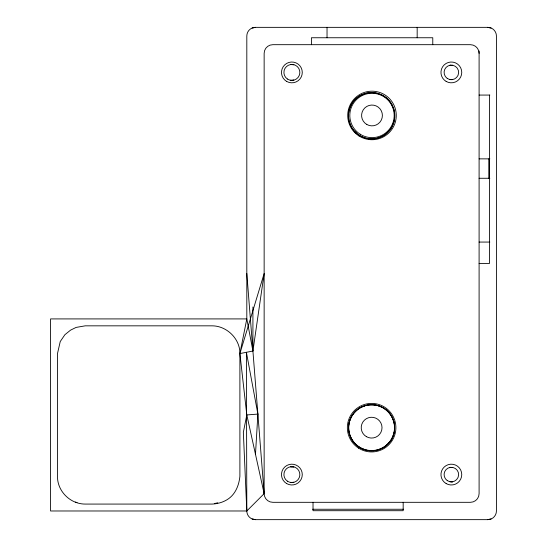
<?xml version="1.0" encoding="UTF-8"?>
<svg xmlns="http://www.w3.org/2000/svg" width="547" height="547" viewBox="0 0 547 547"><rect width="100%" height="100%" fill="white"/><g stroke="black" fill="none" stroke-linecap="round" stroke-linejoin="round"><path stroke-width="0.82" d="M255.476 454.297L257.883 414.079L246.403 352.295L246.813 510.98A8.67 8.67 0 0 0 252.16 518.994L255.476 519.65L487.76 519.65L491.076 518.994A8.67 8.67 0 0 0 496.43 510.98L496.43 36.02A8.67 8.67 0 0 0 491.076 28.006L487.76 27.35L255.476 27.35L252.16 28.006A8.67 8.67 0 0 0 246.813 36.02L246.813 318.915L252.919 351.024L239.894 353.574L239.894 476.341C238.943 485.633 235.231 494.864 226.896 499.821C222.458 502.461 217.309 503.883 212.154 504.074L85.229 504.074C70.378 504.136 57.257 491.281 57.49 476.341L57.49 353.574L60.238 341.547L64.895 334.709L70.529 330.162L76.088 327.421L85.229 325.834L212.154 325.834C226.779 325.855 240.126 338.825 239.894 353.574L246.813 414.947L264.146 493.647A8.67 8.67 0 0 0 272.816 502.317L470.427 502.317A8.67 8.67 0 0 0 479.097 493.647L479.097 50.987M252.919 306.99L252.919 351.024L264.146 273.5L239.894 353.574L246.813 318.915L50.57 318.915L50.57 510.98L246.813 510.98L264.146 493.647L264.146 53.353A8.67 8.67 0 0 1 272.816 44.683L470.427 44.683A8.67 8.67 0 0 1 479.097 53.353M214.561 503.527L217.768 502.796M252.16 28.006L255.476 27.35L253.234 27.644M491.076 518.994L487.76 519.65L490.003 519.356M450.564 65.182L449.518 65.373L452.684 65.257M450.564 467.343L449.518 467.535L452.684 467.418M292.713 80.347L293.807 80.156L290.498 80.272M292.713 482.509L293.807 482.317L290.498 482.433M452.684 79.582L449.518 79.465L452.684 79.582L450.564 79.657M452.684 481.743L449.518 481.627L452.684 481.743L450.564 481.818M290.498 64.567L293.807 64.683L290.498 64.567L292.713 64.491M290.498 466.728L293.807 466.844L290.498 466.728L292.713 466.653M257.883 414.079L246.813 414.947L243.347 432.287L246.813 510.98M479.097 95.069L489.825 95.069M479.097 158.862L489.825 158.862M479.097 178.274L489.825 178.274M479.097 242.068L489.825 242.068M479.097 263.449L489.497 263.449L489.497 95.069M312.597 509.25L403.624 509.25M490.003 27.644L487.76 27.35L491.076 28.006M253.234 519.356L255.476 519.65L252.16 518.994M75.486 502.078L77.018 502.577M356.049 132.88L356.89 133.612A23.692 23.692 51.3 0 0 360.678 136.148L364.945 137.919A23.706 23.699 51 0 0 369.416 138.794L373.833 138.794A23.706 23.699 50.5 0 0 378.305 137.919L382.565 136.148A23.712 23.706 50.2 0 0 386.353 133.612L389.478 130.487A23.712 23.706 50.3 0 0 392.014 126.699L393.778 122.439A23.706 23.699 50.8 0 0 394.661 117.967L394.661 113.544A23.699 23.692 51.2 0 0 393.778 109.079L392.014 104.812A23.692 23.685 51.3 0 0 389.471 101.024L386.346 97.899A23.692 23.685 51.4 0 0 382.565 95.363L378.298 93.592A23.699 23.692 51.7 0 0 373.827 92.716L369.41 92.716A23.712 23.706 52.2 0 0 364.938 93.599L360.671 95.363A23.712 23.706 52.5 0 0 356.89 97.899L353.765 101.024A23.706 23.706 52.3 0 0 351.229 104.812L349.458 109.079A23.706 23.699 51.8 0 0 348.583 113.544L348.583 117.967A23.699 23.692 51.4 0 0 349.458 122.439L351.229 126.706A23.699 23.692 51.3 0 0 353.765 130.487L356.049 132.88L354.435 131.266A23.152 23.152 0 0 1 366.162 93.257A23.152 23.152 0 0 1 394.004 121.673A23.152 23.152 0 0 1 355.762 132.62L354.497 131.328M246.813 273.5L264.146 493.647M488.799 158.862L488.799 178.274M432.773 44.683L432.773 37.75L311.428 37.75L311.428 44.683M417.17 27.35L417.17 37.75M403.173 502.317L403.173 510.707L313.028 510.707L313.028 502.317M327.031 27.35L327.031 37.75M348.576 426.681L348.658 429.976A23.617 23.617 0 0 0 349.533 434.434L351.297 438.687A23.617 23.617 0 0 0 353.827 442.455L356.945 445.573A23.624 23.624 0 0 0 360.712 448.102L364.965 449.86A23.617 23.617 0 0 0 369.416 450.735L373.82 450.735A23.617 23.617 0 0 0 378.278 449.86L382.531 448.102A23.624 23.624 0 0 0 386.298 445.566L389.409 442.455A23.617 23.617 0 0 0 391.946 438.687L393.703 434.434A23.617 23.617 0 0 0 394.578 429.976L394.578 425.573A23.617 23.617 0 0 0 393.703 421.122L391.946 416.869A23.617 23.617 0 0 0 389.409 413.101L386.298 409.983A23.624 23.624 0 0 0 382.531 407.453L378.278 405.696A23.617 23.617 0 0 0 373.82 404.814L369.416 404.814A23.617 23.617 0 0 0 364.965 405.696L360.712 407.453A23.617 23.617 0 0 0 356.945 409.983L353.827 413.101A23.617 23.617 0 0 0 351.297 416.869L349.533 421.122A23.617 23.617 0 0 0 348.658 425.573L348.576 426.681M447.268 480.601A7.282 7.282 0 0 0 458.618 475.111A7.282 7.282 0 0 0 448.191 468.027A7.282 7.282 0 0 0 447.268 480.601M447.268 78.44A7.282 7.282 0 0 0 458.618 72.949A7.282 7.282 0 0 0 448.191 65.866A7.282 7.282 0 0 0 447.268 78.44M287.421 79.028A7.973 7.973 0 0 0 299.838 72.977A7.973 7.973 0 0 0 288.385 65.25A7.973 7.973 0 0 0 287.421 79.028M286.683 81.428A10.4 10.4 0 0 0 302.279 72.423A10.4 10.4 0 0 0 286.683 63.411A10.4 10.4 0 0 0 286.683 81.428M359.037 135.971A24.266 24.266 0 0 0 396.247 116.422A24.266 24.266 0 0 0 360.705 93.975A24.266 24.266 0 0 0 359.037 135.971M446.161 81.428A10.4 10.4 0 0 0 461.757 72.423A10.4 10.4 0 0 0 446.161 63.411A10.4 10.4 0 0 0 446.161 81.428M446.161 483.589A10.4 10.4 0 0 0 461.757 474.577A10.4 10.4 0 0 0 446.161 465.572A10.4 10.4 0 0 0 446.161 483.589M286.683 483.589A10.4 10.4 0 0 0 302.279 474.577A10.4 10.4 0 0 0 286.683 465.572A10.4 10.4 0 0 0 286.683 483.589M358.661 448.178A24.266 24.266 0 0 0 395.871 428.629A24.266 24.266 0 0 0 360.329 406.182A24.266 24.266 0 0 0 358.661 448.178M366.422 436.67A10.4 10.4 0 0 0 382.018 427.665A10.4 10.4 0 0 0 366.422 418.653A10.4 10.4 0 0 0 366.422 436.67M360.179 447.48A22.878 22.878 0 0 0 394.503 427.665A22.878 22.878 0 0 0 360.179 407.843A22.878 22.878 0 0 0 360.179 447.48M359.283 447.268A23.07 23.07 0 0 0 394.667 428.718A23.07 23.07 0 0 0 360.911 407.344A23.07 23.07 0 0 0 359.283 447.268M366.798 124.463A10.4 10.4 0 0 0 382.394 115.458A10.4 10.4 0 0 0 366.798 106.446A10.4 10.4 0 0 0 366.798 124.463M360.111 134.186A22.188 22.188 0 0 0 394.168 116.381A22.188 22.188 0 0 0 361.717 95.793A22.188 22.188 0 0 0 360.111 134.186M287.421 481.189A7.973 7.973 0 0 0 299.838 475.138A7.973 7.973 0 0 0 288.385 467.411A7.973 7.973 0 0 0 287.421 481.189"/></g></svg>
